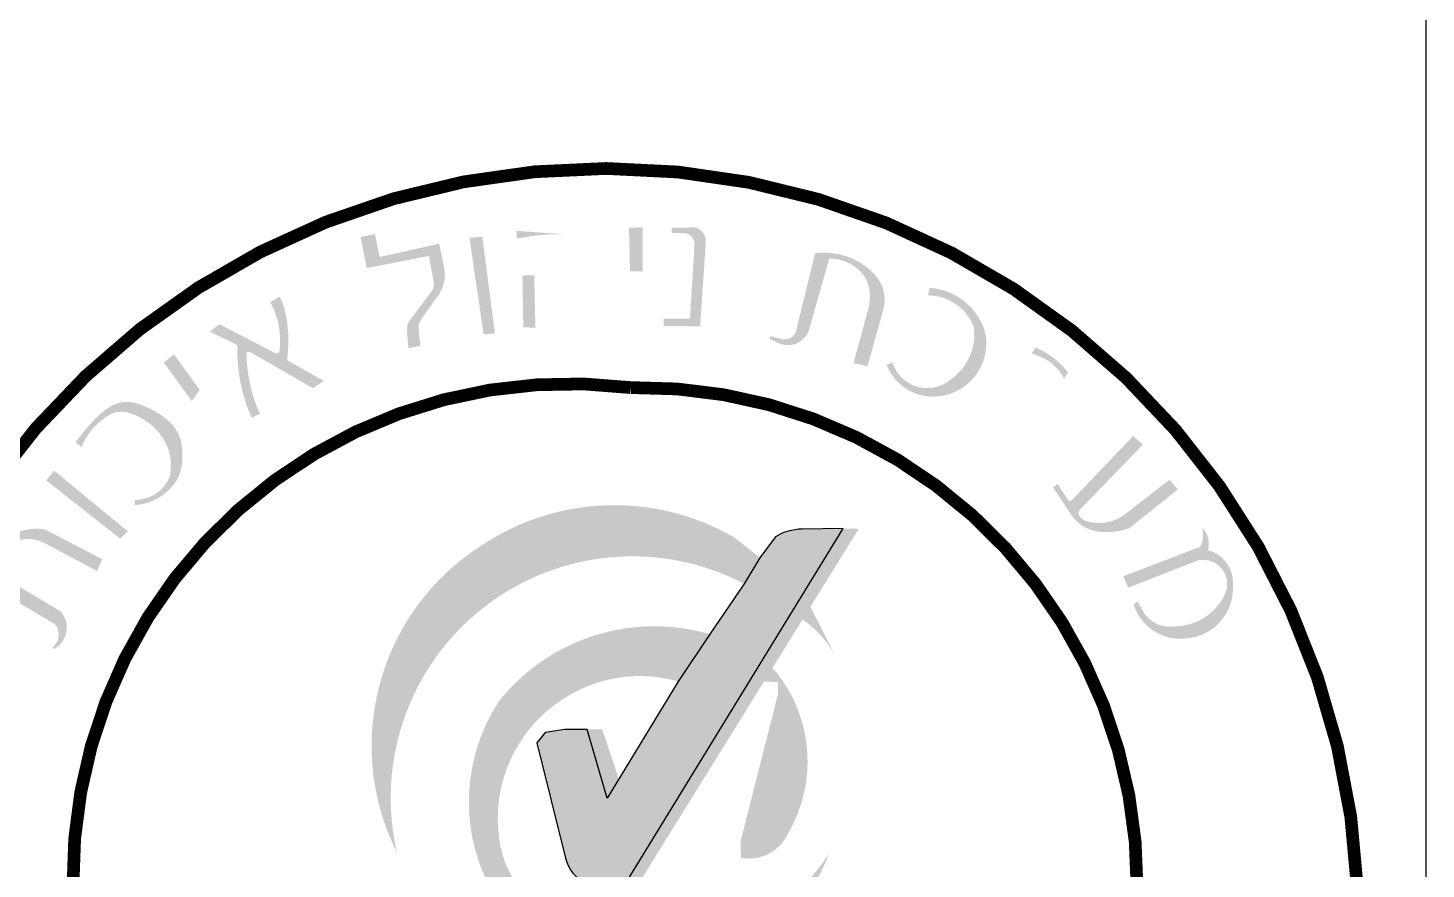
# Model space of a CAD drawing. Header units: millimetres. Extents: x 176729 to 176830, y 575987 to 576058.
# Drawn here: x 176748.69 to 176753.93, y 575997.4 to 576000.55 of the extents above; entities that cross this region are included whole.
import ezdxf

# ---------------------------------------------------------------- set-up
doc = ezdxf.new("R2010")
doc.units = ezdxf.units.MM
doc.layers.add('LG', color=7, linetype='Continuous')
doc.layers.add('LG-1', color=240, linetype='Continuous')

# ---------------------------------------------------------------- blocks, each defined once
blk = doc.blocks.new('LG')
h = blk.add_hatch(color=160)
edge = h.paths.add_edge_path()
edge.add_arc((111.9034471871642, 37.08934787173624), 0.284671666588945, 356.1321638711117, 433.1794677936596)
edge.add_line((111.9858240046313, 37.36184010594206), (111.535444592489, 37.35269323435343))
edge.add_line((111.535444592489, 37.35269323435343), (111.5380347311925, 37.25764302508178))
edge.add_line((111.5380347311925, 37.25764302508178), (111.8266724472327, 37.24322142004088))
edge.add_arc((111.7615472726638, 37.04198008618454), 0.2115168144968638, -8.02445471557678, 72.06752252776698, ccw=False)
edge.add_line((111.9709930366291, 37.01245323786156), (111.8843999904404, 35.61342816512767))
edge.add_line((111.8843999904404, 35.61342816512767), (111.3792848530578, 35.61342816512757))
edge.add_line((111.3792848530578, 35.61342816512757), (111.3792848530583, 35.47641072891322))
edge.add_line((111.3792848530583, 35.47641072891322), (112.0792317473005, 35.46919898882928))
edge.add_line((112.0792317473005, 35.46919898882928), (112.1874704579713, 37.07014528340653))
h.paths.add_polyline_path([(110.9820067470824, 37.36219638015326), (110.7188756643128, 37.35593532967484), (110.7376714836715, 36.52320999064255), (110.9820067470824, 36.51694894016424)])
edge = h.paths.add_edge_path()
edge.add_arc((109.2162343610368, 36.42888135338266), 0.971891666954322, 23.7137444381372, 70.96007410510227)
edge.add_arc((109.2500298345214, 34.55873503902203), 2.803215587678242, 84.20042748468842, 97.59003672907286)
edge.add_line((108.8797698397781, 37.33739031942206), (108.5661310522978, 37.29559747933018))
edge.add_line((108.5661310522978, 37.29559747933018), (108.5686346221946, 37.14809433054479))
edge.add_line((108.5686346221946, 37.14809433054479), (108.81405718982, 37.18745700549098))
edge.add_arc((109.360730996254, 33.77899735655785), 3.452021064397853, 87.72801505338617, 99.111915090497, ccw=False)
edge.add_arc((108.9403236531262, 36.47864449950593), 0.934090709172405, 2.9564187338884835, 53.374898645117185, ccw=False)
edge.add_line((109.8731711384786, 36.52682148606702), (109.9224287896181, 35.57304917111605))
edge.add_line((109.9224287896181, 35.57304917111605), (110.1689559752187, 35.5812753551379))
edge.add_arc((105.4756864082149, 35.96377857213005), 4.708830846353816, 355.3406706667453, 370.473391058569)
h.paths.add_polyline_path([(108.9047051189247, 36.44776798887431), (108.6798409115666, 36.440019962346), (108.6958907683706, 35.45195156675651), (108.9279678887203, 35.44038765591439)])
h.paths.add_polyline_path([(107.9117609035248, 37.18294169864706), (107.6655592166375, 37.16173025719343), (107.9374302861529, 35.31210831350974), (108.1537207188727, 35.33331975496326)])
edge = h.paths.add_edge_path()
edge.add_line((107.0869021463978, 37.04974389700157), (105.9487993555503, 36.79489157815047))
edge.add_line((105.9487993555503, 36.79489157815047), (105.8590725185512, 37.23380453010277))
edge.add_line((105.8590725185512, 37.23380453010277), (105.5851688134481, 37.17717005642672))
edge.add_line((105.5851688134481, 37.17717005642672), (105.7008939945425, 36.58284091794692))
edge.add_line((105.7008939945425, 36.58284091794692), (106.8926763711858, 36.81479605578748))
edge.add_line((106.8926763711858, 36.81479605578748), (106.9891694261346, 36.2727004669125))
edge.add_arc((106.8040503982184, 36.26604520890018), 0.1852386216635789, -36.8245554067791, 2.0589673776386235, ccw=False)
edge.add_line((106.9523292046607, 36.15501934472476), (106.5433989372722, 35.60887910598986))
edge.add_arc((106.7481069560102, 35.4176753776645), 0.2801146884067104, 136.9535641284777, 184.9730129228907)
edge.add_line((106.469046720383, 35.39339321234021), (106.4987882996895, 35.05159123470206))
edge.add_line((106.4987882996895, 35.05159123470206), (106.7255604835507, 35.09617426440484))
edge.add_line((106.7255604835507, 35.09617426440484), (106.6920999082989, 35.4342616146106))
edge.add_arc((106.9938745656146, 35.43410266138958), 0.3017746991782495, 144.6083747927913, 179.9698207001774, ccw=False)
edge.add_line((106.7478640709664, 35.60887910598986), (107.0774592209379, 36.07280813294528))
edge.add_arc((106.512121534389, 36.45716014757725), 0.6836177082142548, 325.789676927123, 371.7755635335853)
edge.add_line((107.1813521775019, 36.59667185784799), (107.0869021463978, 37.04974389700157))
edge = h.paths.add_edge_path()
edge.add_line((105.5851688134483, 37.17717005642672), (105.8590725185512, 37.23380453010277))
edge.add_line((105.8590725185512, 37.23380453010277), (105.9487993555503, 36.79489157815047))
edge.add_line((105.9487993555503, 36.79489157815047), (107.0869021463973, 37.04974389700146))
edge.add_line((107.0869021463973, 37.04974389700146), (107.1813521775019, 36.59667185784799))
edge.add_arc((106.512121534389, 36.45716014757725), 0.6836177082141923, -34.210323072876974, 11.775563533585284, ccw=False)
edge.add_line((107.0774592209379, 36.07280813294528), (106.7478640709664, 35.60887910598986))
edge.add_arc((106.9938745656146, 35.43410266138958), 0.3017746991782815, 144.6083747927913, 179.9698207001773)
edge.add_line((106.6920999082989, 35.4342616146106), (106.7255604835509, 35.09617426440484))
edge.add_line((106.7255604835509, 35.09617426440484), (106.4987882996895, 35.05159123470195))
edge.add_line((106.4987882996895, 35.05159123470195), (106.469046720383, 35.39339321234021))
edge.add_arc((106.7481069560102, 35.4176753776645), 0.2801146884066766, 136.9535641284777, 184.9730129228908, ccw=False)
edge.add_line((106.5433989372722, 35.60887910598986), (106.9523292046607, 36.15501934472476))
edge.add_arc((106.8040503982184, 36.26604520890018), 0.1852386216636043, 323.1754445932208, 362.0589673776387)
edge.add_line((106.9891694261346, 36.2727004669125), (106.8926763711858, 36.81479605578748))
edge.add_line((106.8926763711858, 36.81479605578748), (105.7008939945427, 36.58284091794692))
edge.add_line((105.7008939945427, 36.58284091794692), (105.5851688134483, 37.17717005642672))
h.paths.add_polyline_path([(107.6655592166375, 37.16173025719343), (107.9117609035246, 37.18294169864696), (108.1537207188725, 35.33331975496326), (107.9374302861529, 35.31210831350974)], flags=17)
h.paths.add_polyline_path([(108.6798409115668, 36.44001996234611), (108.9047051189244, 36.44776798887431), (108.9279678887201, 35.44038765591439), (108.6958907683706, 35.45195156675639)], flags=17)
h.paths.add_polyline_path([(110.7188756643123, 37.35593532967474), (110.9820067470822, 37.36219638015315), (110.9820067470822, 36.51694894016402), (110.7376714836715, 36.52320999064265)])
edge = h.paths.add_edge_path(flags=17)
edge.add_line((111.5354445924888, 37.35269323435343), (111.5380347311923, 37.25764302508168))
edge.add_line((111.5380347311923, 37.25764302508168), (111.8266724472327, 37.24322142004089))
edge.add_arc((111.7615472726638, 37.04198008618454), 0.2115168144968638, -8.024454715547108, 72.06752252776698, ccw=False)
edge.add_line((111.9709930366291, 37.01245323786166), (111.8843999904404, 35.61342816512765))
edge.add_line((111.8843999904404, 35.61342816512767), (111.3792848530578, 35.61342816512767))
edge.add_line((111.3792848530578, 35.61342816512767), (111.3792848530578, 35.47641072891333))
edge.add_line((111.3792848530578, 35.47641072891333), (112.0792317473002, 35.46919898882928))
edge.add_line((112.0792317473002, 35.46919898882928), (112.1874704579713, 37.07014528340653))
edge.add_arc((111.9034471871642, 37.08934787173624), 0.284671666588945, 356.1321638711117, 433.1794677936596)
edge.add_line((111.9858240046313, 37.36184010594206), (111.5354445924888, 37.35269323435343))
edge = h.paths.add_edge_path()
edge.add_line((108.5661310522983, 37.2955974793304), (108.8797698397781, 37.33739031942204))
edge.add_arc((109.2500298345214, 34.55873503902203), 2.803215587678243, 84.20042748468842, 97.59003672907278, ccw=False)
edge.add_arc((109.216234361037, 36.42888135338266), 0.9718916669542088, 23.71374443814841, 70.96007410511459, ccw=False)
edge.add_arc((105.4756864082149, 35.96377857213015), 4.708830846353831, -4.65932933325621, 10.473391058569007, ccw=False)
edge.add_line((110.1689559752187, 35.58127535513789), (109.9224287896179, 35.57304917111594))
edge.add_line((109.9224287896179, 35.57304917111594), (109.8731711384786, 36.52682148606702))
edge.add_arc((108.9403236531262, 36.47864449950593), 0.9340907091724444, 2.956418733888531, 53.37489864511721)
h = blk.add_hatch(color=160)
edge = h.paths.add_edge_path()
edge.add_line((107.0869021463978, 37.04974389700157), (105.9487993555503, 36.79489157815047))
edge.add_line((105.9487993555503, 36.79489157815047), (105.8590725185512, 37.23380453010277))
edge.add_line((105.8590725185512, 37.23380453010277), (105.5851688134481, 37.17717005642672))
edge.add_line((105.5851688134481, 37.17717005642672), (105.7008939945425, 36.58284091794692))
edge.add_line((105.7008939945425, 36.58284091794692), (106.8926763711858, 36.81479605578748))
edge.add_line((106.8926763711858, 36.81479605578748), (106.9891694261346, 36.2727004669125))
edge.add_arc((106.8040503982184, 36.26604520890018), 0.1852386216635789, -36.8245554067791, 2.0589673776386235, ccw=False)
edge.add_line((106.9523292046607, 36.15501934472476), (106.5433989372722, 35.60887910598986))
edge.add_arc((106.7481069560102, 35.4176753776645), 0.2801146884067104, 136.9535641284777, 184.9730129228907)
edge.add_line((106.469046720383, 35.39339321234021), (106.4987882996895, 35.05159123470206))
edge.add_line((106.4987882996895, 35.05159123470206), (106.7255604835507, 35.09617426440484))
edge.add_line((106.7255604835507, 35.09617426440484), (106.6920999082989, 35.4342616146106))
edge.add_arc((106.9938745656146, 35.43410266138958), 0.3017746991782495, 144.6083747927913, 179.9698207001774, ccw=False)
edge.add_line((106.7478640709664, 35.60887910598986), (107.0774592209379, 36.07280813294528))
edge.add_arc((106.512121534389, 36.45716014757725), 0.6836177082142548, 325.789676927123, 371.7755635335853)
edge.add_line((107.1813521775019, 36.59667185784799), (107.0869021463978, 37.04974389700157))
for points in [[(107.9117609035248, 37.18294169864706), (107.6655592166375, 37.16173025719343), (107.9374302861529, 35.31210831350974), (108.1537207188727, 35.33331975496326)], [(110.9820067470824, 37.36219638015326), (110.7188756643128, 37.35593532967484), (110.7376714836715, 36.52320999064255), (110.9820067470824, 36.51694894016424)], [(108.9047051189247, 36.44776798887431), (108.6798409115666, 36.440019962346), (108.6958907683706, 35.45195156675651), (108.9279678887203, 35.44038765591439)], [(102.0124672262563, 34.93411637653098), (101.8188543581988, 34.77476804778931), (102.3541404561706, 34.04062940835661), (102.5078935827691, 34.25119684276508)], [(99.71920758959877, 32.70825386488535), (99.56978290334581, 32.52158680466079), (100.9831156334173, 31.40779861560407), (101.1325437824229, 31.54468854315319)], [(109.9201432613813, 27.75852152368968), (110.3020355472217, 26.44181364581371), (110.5311688580813, 26.78530346603264), (110.2065624757617, 27.75852152368968)]]:
    blk.add_hatch(color=160).paths.add_polyline_path(points)
h = blk.add_hatch(color=160)
edge = h.paths.add_edge_path()
edge.add_arc((111.9034471871642, 37.08934787173624), 0.284671666588945, 356.1321638711117, 433.1794677936596)
edge.add_line((111.9858240046313, 37.36184010594206), (111.535444592489, 37.35269323435343))
edge.add_line((111.535444592489, 37.35269323435343), (111.5380347311925, 37.25764302508178))
edge.add_line((111.5380347311925, 37.25764302508178), (111.8266724472327, 37.24322142004088))
edge.add_arc((111.7615472726638, 37.04198008618454), 0.2115168144968638, -8.02445471557678, 72.06752252776698, ccw=False)
edge.add_line((111.9709930366291, 37.01245323786156), (111.8843999904404, 35.61342816512767))
edge.add_line((111.8843999904404, 35.61342816512767), (111.3792848530578, 35.61342816512757))
edge.add_line((111.3792848530578, 35.61342816512757), (111.3792848530583, 35.47641072891322))
edge.add_line((111.3792848530583, 35.47641072891322), (112.0792317473005, 35.46919898882928))
edge.add_line((112.0792317473005, 35.46919898882928), (112.1874704579713, 37.07014528340653))
h = blk.add_hatch(color=160)
edge = h.paths.add_edge_path()
edge.add_arc((114.568548299553, 35.96915114932769), 0.7945860660902886, 31.323346280480507, 91.48578145369459, ccw=False)
edge.add_arc((114.5139436962952, 36.02940908173315), 0.8138337263964655, -15.1950577195866, 25.691791781240283, ccw=False)
edge.add_line((115.2993250689249, 35.81609843092883), (115.0139350784835, 34.7653305314495))
edge.add_line((115.0139350784835, 34.7653305314495), (115.2821910346224, 34.70648340740999))
edge.add_line((115.2821910346224, 34.70648340740999), (115.5831596115209, 35.78537172479626))
edge.add_arc((114.8997844257042, 35.97600726496174), 0.7094670913890888, 344.4129308072808, 402.8893124583966)
edge.add_arc((114.4656781075249, 35.57276165287578), 1.301966305860966, 42.88931245839768, 67.92177300255746)
edge.add_arc((114.439087932994, 35.50720649506982), 1.372708910397045, 67.92177300255892, 96.60708857744453)
edge.add_line((114.281143978894, 36.87079861152061), (113.9147466977235, 35.38650961955604))
edge.add_arc((113.6996785981872, 35.43959925867834), 0.2215238073442267, 257.845039465934, 346.13372738619574, ccw=False)
edge.add_arc((114.4350283870321, 38.85371782521818), 3.713936282746608, 254.0989439581357, 257.8450394659352, ccw=False)
edge.add_line((113.4174954707618, 35.28189063502433), (113.4083745812642, 35.22771820366011))
edge.add_line((113.4083745812642, 35.22771820366011), (113.5693579346171, 35.1504948308361))
edge.add_arc((113.7557411913223, 35.53903784023856), 0.4309343204428937, 244.3730647357734, 319.0630043419267)
edge.add_arc((113.7589693719316, 35.53623787882854), 0.4266610390404474, 319.06273554717103, 319.0630016166208, ccw=False)
edge.add_arc((113.7589693457606, 35.53623784865555), 0.4266610390404204, 319.0627409108803, 346.9754682944437)
edge.add_line((114.1746539581239, 35.44008201014604), (114.547945579077, 36.76347006785716))
edge = h.paths.add_edge_path()
edge.add_line((115.2993385838972, 35.81614819125471), (115.0139350784835, 34.76533053144961))
edge.add_line((115.0139350784835, 34.76533053144961), (115.2821910346221, 34.70648340740988))
edge.add_line((115.2821910346221, 34.70648340740988), (115.5831596115209, 35.78537172479626))
edge.add_arc((114.8997844257042, 35.97600726496174), 0.7094670913890888, 344.4129308072808, 402.8893124583966)
edge.add_arc((114.4656781075249, 35.57276165287578), 1.301966305860966, 42.88931245839768, 67.92177300255746)
edge.add_arc((114.439087932994, 35.50720649506982), 1.372708910397045, 67.92177300255892, 96.60708857744453)
edge.add_line((114.281143978894, 36.87079861152061), (113.9147466977235, 35.38650961955604))
edge.add_arc((113.6996785981872, 35.43959925867834), 0.2215238073442267, 257.845039465934, 346.13372738619574, ccw=False)
edge.add_arc((114.4350283870321, 38.85371782521818), 3.713936282746608, 254.0989439581357, 257.8450394659352, ccw=False)
edge.add_line((113.4174954707618, 35.28189063502433), (113.4083745812644, 35.22771820365989))
edge.add_line((113.4083745812644, 35.22771820365989), (113.5693579346171, 35.1504948308361))
edge.add_arc((113.7557411913221, 35.53903784023856), 0.4309343204427982, 244.3730647357999, 319.0627409109251)
edge.add_arc((113.7589693457604, 35.53623784865532), 0.4266610390404426, 319.0627409109222, 346.97546829417)
edge.add_line((114.1746539581232, 35.44008201014383), (114.547945579077, 36.76347006785716))
edge.add_arc((114.568548299553, 35.96915114932769), 0.7945860660902886, 31.32334628048733, 91.48578145369459, ccw=False)
edge.add_arc((114.5139436973771, 36.02940907948428), 0.8138337263965816, -15.191427431066586, 25.691791956939426, ccw=False)
h = blk.add_hatch(color=160)
edge = h.paths.add_edge_path()
edge.add_arc((114.568548299553, 35.96915114932769), 0.7945860660902886, 31.323346280480507, 91.48578145369459, ccw=False)
edge.add_arc((114.5139436962952, 36.02940908173315), 0.8138337263964655, -15.1950577195866, 25.691791781240283, ccw=False)
edge.add_line((115.2993250689249, 35.81609843092883), (115.0139350784835, 34.7653305314495))
edge.add_line((115.0139350784835, 34.7653305314495), (115.2821910346224, 34.70648340740999))
edge.add_line((115.2821910346224, 34.70648340740999), (115.5831596115209, 35.78537172479626))
edge.add_arc((114.8997844257042, 35.97600726496174), 0.7094670913890888, 344.4129308072808, 402.8893124583966)
edge.add_arc((114.4656781075249, 35.57276165287578), 1.301966305860966, 42.88931245839768, 67.92177300255746)
edge.add_arc((114.439087932994, 35.50720649506982), 1.372708910397045, 67.92177300255892, 96.60708857744453)
edge.add_line((114.281143978894, 36.87079861152061), (113.9147466977235, 35.38650961955604))
edge.add_arc((113.6996785981872, 35.43959925867834), 0.2215238073442267, 257.845039465934, 346.13372738619574, ccw=False)
edge.add_arc((114.4350283870321, 38.85371782521818), 3.713936282746608, 254.0989439581357, 257.8450394659352, ccw=False)
edge.add_line((113.4174954707618, 35.28189063502433), (113.4083745812642, 35.22771820366011))
edge.add_line((113.4083745812642, 35.22771820366011), (113.5693579346171, 35.1504948308361))
edge.add_arc((113.7557411913223, 35.53903784023856), 0.4309343204428937, 244.3730647357734, 319.0630043419267)
edge.add_arc((113.7589693719316, 35.53623787882854), 0.4266610390404474, 319.06273554717103, 319.0630016166208, ccw=False)
edge.add_arc((113.7589693457606, 35.53623784865555), 0.4266610390404204, 319.0627409108803, 346.9754682944437)
edge.add_line((114.1746539581239, 35.44008201014604), (114.547945579077, 36.76347006785716))
h = blk.add_hatch(color=160)
edge = h.paths.add_edge_path()
edge.add_arc((116.3849248647344, 35.00690266272679), 1.201368141438438, 18.62788282855581, 85.79356848711431)
edge.add_line((116.4730453936558, 36.20503461858378), (116.4368250048393, 36.06025415482198))
edge.add_arc((116.4366048770417, 35.12115352637999), 0.939100654241266, 20.168370962976894, 89.98656971026742, ccw=False)
edge.add_arc((116.2672607212289, 35.32019096343116), 1.058240695946187, -54.78613586732229, 6.769785546904018, ccw=False)
edge.add_arc((116.4232069816915, 34.97901532573156), 0.6930508437481834, 197.0916615389167, 310.9545382894705, ccw=False)
edge.add_line((115.7607641758025, 34.77532683576257), (115.6460743576397, 34.73309896610786))
edge.add_arc((116.5352536740977, 35.07781933426149), 0.9536624083168332, 201.1905023532007, 278.9924264768605)
edge.add_arc((116.535422040725, 35.14335074385134), 1.018415252239633, 278.4068022857086, 374.0531515426342)
h = blk.add_hatch(color=160)
edge = h.paths.add_edge_path()
edge.add_line((104.114274752278, 35.85732411442292), (104.0382119357633, 36.0383132887994))
edge.add_line((104.0382119357633, 36.0383132887994), (103.8534879528002, 35.92971903412253))
edge.add_arc((102.5327781453068, 35.19446460226211), 1.511579794512903, -7.551305001879086, 29.10519265169569, ccw=False)
edge.add_arc((103.9776634614913, 35.00228472781856), 0.0539737496289754, 242.5700255387796, 353.12297148089056, ccw=False)
edge.add_line((103.9527996881014, 34.95437900350682), (102.8856763934261, 35.50823164134864))
edge.add_line((102.8856763934261, 35.50823164134864), (102.6970152611242, 35.36682265670044))
edge.add_line((102.6970152611242, 35.36682265670044), (103.1631121058508, 35.14023413355587))
edge.add_arc((103.1541078259876, 35.06829233485838), 0.0725030996281172, -17.496349180592404, 82.86592277282438, ccw=False)
edge.add_arc((106.4813696271166, 35.03244877317379), 3.258143252991799, 179.752996960299, 203.722822083171)
edge.add_line((103.4985316051524, 33.72165710714102), (103.6578978531918, 33.79405390196812))
edge.add_arc((106.2928903382775, 34.98642588133159), 2.892219966328466, 180.3876121063414, 204.34743553035, ccw=False)
edge.add_arc((103.4442010219278, 34.89138261039564), 0.0870974959686434, 60.063999734292, 119.93600026567171, ccw=False)
edge.add_line((103.4876654885072, 34.96685985166048), (104.6756873161784, 34.2827233601945))
edge.add_line((104.6756873161784, 34.2827233601945), (104.8785214935498, 34.42389420365913))
edge.add_line((104.8785214935498, 34.42389420365913), (104.1758494132657, 34.82206813713402))
edge.add_arc((101.6131890725673, 35.18910610197047), 2.588811482016349, 351.8492230418054, 374.9584011714388)
h = blk.add_hatch(color=160)
edge = h.paths.add_edge_path()
edge.add_arc((117.9306791748742, 33.69157802856128), 1.484625908912443, 37.16972920522676, 67.70884399311456)
edge.add_line((118.4938175908924, 35.06525528826192), (118.424396333245, 34.95318454733553))
edge.add_line((118.4243963332449, 34.95318454733552), (118.5979494773638, 34.88113840133773))
edge.add_arc((118.2675606424345, 34.08525931177371), 0.8617309948302866, 26.137374122761628, 67.45546949691192, ccw=False)
edge.add_arc((118.2825901796533, 34.24443181417074), 0.7899619357221451, -26.170855780677414, 16.203706239043527, ccw=False)
edge.add_line((118.9915674541832, 33.89601958119073), (118.1843687336681, 32.89381459992884))
edge.add_line((118.184368733668, 32.89381459992885), (118.3790412039222, 32.72010654535137))
edge.add_line((118.3790412039222, 32.72010654535137), (119.1994468616214, 33.74150158070057))
edge.add_arc((118.3784137196576, 34.08625838526289), 0.8904789017685573, 337.2221689493613, 394.3381891788641)
edge = h.paths.add_edge_path()
edge.add_line((118.9915674541829, 33.89601958119051), (118.1843687336678, 32.89381459992873))
edge.add_arc((118.2825901796533, 34.24443181417096), 0.7899619357221451, 333.8291442192869, 376.2037062390435)
edge.add_line((118.1843687336678, 32.89381459992873), (118.3790412039224, 32.72010654535147))
edge.add_line((118.3790412039224, 32.72010654535147), (119.1994468616214, 33.74150158070057))
edge.add_arc((118.3784137196576, 34.08625838526289), 0.8904789017685573, 337.2221689493613, 394.3381891788641)
h = blk.add_hatch(color=160)
edge = h.paths.add_edge_path()
edge.add_arc((100.7996799608552, 32.37823237955453), 1.693550977102443, 48.53987191139218, 72.89243478210557)
edge.add_arc((101.1168766876502, 33.40881225113565), 0.6152612965445874, 72.89243478207969, 124.4431124555607)
edge.add_arc((101.8719502543012, 32.30783317931341), 1.950286018280232, 124.4431124555798, 140.9916730576602)
edge.add_line((100.3564717421244, 33.53540820033241), (100.1278469857955, 33.25316402002876))
edge.add_line((100.1278469857955, 33.25316402002876), (100.2444032274349, 33.1590832516365))
edge.add_arc((101.4192236368746, 32.67770245787796), 1.269618235153972, 124.48004114184249, 157.7187125653133, ccw=False)
edge.add_arc((101.0114606971096, 33.34184774680657), 0.4929193319550491, 71.00766469092372, 129.1179642161131, ccw=False)
edge.add_arc((100.8020485831814, 32.66745456936623), 1.198943536387635, 33.98608512429911, 72.03342802586121, ccw=False)
edge.add_arc((101.0244551459107, 32.81647232123321), 0.9312305888817666, -15.360205763818328, 34.03295878326719, ccw=False)
edge.add_arc((101.2718600861341, 32.85843426785413), 0.7117156565412551, 269.4249480881165, 336.07475233317206, ccw=False)
edge.add_line((101.2647170368319, 32.14675445739676), (101.2647170368319, 32.0488596798182))
edge.add_arc((101.1985230190445, 33.07218919667784), 1.025468160435537, 273.7010184695439, 330.5317187966984)
edge.add_arc((101.1093618410576, 32.98431420980075), 1.06667823606412, 337.0110207220193, 367.2411393501537)
edge.add_arc((101.4373976166096, 33.10005261168045), 0.7303748478471983, 1.468035063963979, 48.53987191143186)
h = blk.add_hatch(color=160)
edge = h.paths.add_edge_path()
edge.add_line((118.8326652149483, 32.38520503664438), (119.1780643663121, 31.86492468025437))
edge.add_arc((119.7933191436917, 32.27337461569684), 0.7384915645092628, 213.5790390913367, 263.418758600872)
edge.add_arc((119.8545307083732, 32.80393203273789), 1.272568364630817, 263.4187586008687, 290.2197893257335)
edge.add_line((120.294358743319, 31.60978734203463), (121.2204337494997, 32.35018515681868))
edge.add_line((121.2204337494997, 32.35018515681868), (121.0602468291712, 32.53528461051474))
edge.add_line((121.0602468291712, 32.53528461051474), (120.209261606115, 31.87493036020447))
edge.add_arc((119.7157466307692, 32.51091316970233), 0.8050038291010952, 250.9790206503218, 307.81103073809976, ccw=False)
edge.add_arc((119.5288071444074, 31.96864657696086), 0.2314191107161359, 212.3216517856642, 250.9790206503043, ccw=False)
edge.add_arc((119.4162656609139, 31.89744126496497), 0.0982433548018984, 147.6783482143157, 212.3216517856844, ccw=False)
edge.add_line((119.3332441468488, 31.94996920957601), (120.5496570804378, 33.20564641590241))
edge.add_line((120.5496570804378, 33.20564641590241), (120.3644413866517, 33.37073450969804))
edge.add_line((120.3644413866517, 33.37073450969804), (119.1880786458966, 32.14007150324723))
edge.add_arc((119.1554054383448, 32.1713030782464), 0.0451990018545894, 197.3887422846843, 316.29232038526106, ccw=False)
edge.add_line((119.1122720730509, 32.15779520768658), (118.9169520681207, 32.45448349456014))
edge.add_line((118.9169520681207, 32.45448349456014), (118.8326652149483, 32.38520503664438))
h = blk.add_hatch(color=160)
edge = h.paths.add_edge_path()
edge.add_line((112.920237466091, 30.54430144401233), (113.223502445265, 31.04074683817587))
edge.add_line((113.223502445265, 31.04074683817587), (112.7461405223721, 31.42240116076511))
edge.add_arc((110.4380480512255, 27.47245030805628), 4.574866401784738, 59.70078335231712, 123.4669457252413)
edge.add_arc((110.3380801698794, 27.44463042499273), 4.544018804942374, 122.2218921059097, 206.6997746865065)
edge.add_arc((110.782437392132, 26.44536828266576), 4.622925720515822, 62.45569052547859, 193.0318507284118, ccw=False)
h = blk.add_hatch(color=160)
edge = h.paths.add_edge_path()
edge.add_line((100.6396763998429, 31.01336181109113), (100.5455899577269, 30.78612074360218))
edge.add_line((100.5455899577269, 30.78612074360218), (99.53464289323969, 31.32363727130052))
edge.add_arc((99.22367042501304, 30.73876836459699), 0.6624013239898912, 62.00059919890116, 117.9994008010988)
edge.add_arc((99.24527182838823, 30.6981410085891), 0.7084143947847246, 117.9994008011013, 172.1953118407027)
edge.add_line((98.54341966572191, 30.79434130224191), (99.85047706566291, 30.01253504848854))
edge.add_arc((99.48881360015768, 29.70724235731114), 0.4732907030225823, -60.859514779452695, 40.16887359262438, ccw=False)
edge.add_line((99.71928377014817, 29.29385683469073), (99.6896460734102, 29.32924048923715))
edge.add_line((99.6896460734102, 29.32924048923715), (99.74062817518353, 29.38018957655457))
edge.add_arc((99.49433766147206, 29.57326207207), 0.3129472889622274, 321.9063299922863, 398.0936700076979)
edge.add_line((99.74062817518353, 29.76633456758531), (98.57358716355749, 30.4623237395173))
edge.add_arc((98.47156238154957, 30.29124765154451), 0.1991885639785505, 59.18938412736393, 127.545971520394)
edge.add_arc((99.11131306520815, 30.45984549866075), 0.7612105140616179, 156.5627911005782, 180.8030200289342, ccw=False)
edge.add_arc((101.4032269144986, 29.46627818104397), 3.259218742071591, 143.3236415726265, 156.5627911005742, ccw=False)
edge.add_arc((99.39022573273806, 30.51846978573111), 1.077648486572748, 81.90505839250193, 123.89432057044851, ccw=False)
edge.add_line((99.54197353981031, 31.58538068344532), (100.6396763998429, 31.01336181109113))
h = blk.add_hatch(color=160)
h.paths.add_polyline_path([(115.1138659849426, 31.59414607087457), (114.8148459324322, 31.59839194382966), (110.6266419295415, 24.76253462642235), (110.8748705415747, 24.76253462642268)])
edge = h.paths.add_edge_path(flags=17)
edge.add_line((114.1887981445096, 30.10329661608581), (114.0374605754191, 29.85939933363129))
edge.add_arc((112.9423949327465, 28.24027389161623), 1.95467029412695, 26.616285143640482, 55.92826982830519, ccw=False)
edge.add_arc((112.0567372315653, 28.40029989373276), 2.728714271016692, 15.20549990215926, 38.61632545247846)
edge = h.paths.add_edge_path(flags=17)
edge.add_arc((112.0567372315653, 28.40029989373298), 2.728714271016615, 15.2054999021548, 38.61632545247664)
h = blk.add_hatch(color=160)
edge = h.paths.add_edge_path()
edge.add_arc((121.6991576564678, 30.53962877968841), 0.4621607600551249, -26.60671392136578, 100.7538736434405, ccw=False)
edge.add_arc((121.1518112746492, 30.79604033355648), 1.066499804914341, 271.80801455366657, 334.2463690219583, ccw=False)
edge.add_arc((121.0736325438838, 30.32776744296683), 0.6080672950446268, 214.6671812232178, 280.5973741076805, ccw=False)
edge.add_line((120.5735154436261, 29.98189359120472), (120.4520247799913, 30.20223606489024))
edge.add_line((120.4520247799913, 30.20223606489024), (120.368821768282, 30.15590541642524))
edge.add_arc((121.2689601877918, 30.43240640681002), 0.94164853951005, 197.0757054052132, 278.8822511677175)
edge.add_arc((121.3121880047467, 30.45739419480109), 0.9607912892533724, 276.1041504035949, 363.686484410138)
edge.add_arc((121.6316980038794, 30.56637303410456), 0.6410335053793541, 355.7771648370323, 435.3445816051149)
edge.add_arc((121.3553885574819, 31.30872124606328), 0.455195494459279, 344.4314011598549, 403.5223085387964)
edge.add_arc((121.1724987221065, 31.4907401083107), 0.5295287778518082, -27.018055380161115, 14.372869742819717, ccw=False)
edge.add_line((121.6442365379168, 31.25019040511445), (120.1732559079391, 30.68698088141188))
edge.add_line((120.1732559079391, 30.68698088141188), (120.2119660156428, 30.59584781332752))
edge.add_line((120.2119660156428, 30.59584781332752), (120.2683675284234, 30.46920604449156))
edge.add_line((120.2683675284234, 30.46920604449156), (121.6129228690768, 30.99367297310835))
h = blk.add_hatch(color=160)
edge = h.paths.add_edge_path()
edge.add_arc((111.2030312752487, 25.93069299111223), 3.79946271717307, 73.75679809322197, 141.1850251639007)
edge.add_arc((111.16975119486, 26.36784276432431), 3.514100854573076, 146.4057127368708, 215.1595414683806)
edge.add_arc((110.7223974313817, 26.01555410301715), 2.94565567286259, 214.5681594183264, 275.1802203647224)
edge.add_arc((111.2307579501198, 26.60404822471575), 3.530450097825991, 266.0629715483375, 339.7727100947755)
edge.add_arc((112.0235408664975, 26.94837155070019), 2.966342810206162, 267.1326248514315, 328.1584499279357, ccw=False)
edge.add_arc((111.8755208779457, 24.55322722742153), 0.5674847560061206, 186.74221706006, 269.9627354471445, ccw=False)
edge.add_arc((110.0829180088416, 25.88065322076471), 1.858472884757848, 187.7425652357157, 311.4005109871148, ccw=False)
edge.add_arc((110.9184548322616, 26.05572388907726), 2.710662781622169, 122.7073155700632, 189.0301211187367, ccw=False)
edge.add_arc((110.9247216854283, 26.10779074691539), 2.67044680346879, 74.02046283662719, 123.42410688758781, ccw=False)
edge.add_line((111.6598797465735, 28.67505169105221), (112.2657983805321, 29.57849274152558))
h = blk.add_hatch(color=160)
edge = h.paths.add_edge_path()
edge.add_line((113.5473747106113, 28.8390264490783), (113.4616189273496, 28.93136663208739))
edge.add_line((113.4616189273496, 28.93136663208739), (113.3023656550457, 28.67471231571086))
edge.add_line((113.3023656550457, 28.67471231571086), (113.5692587500135, 28.66312679513113))
edge.add_line((113.5692587500135, 28.66312679513113), (113.5692587500135, 28.43813458384802))
edge.add_line((113.5692587500135, 28.43813458384802), (112.8534562741419, 25.61708397557568))
edge.add_line((112.8534562741419, 25.61708397557568), (112.8592295117802, 25.29978726735752))
edge.add_arc((113.0111179438305, 26.11347915111489), 0.8277466867848648, 259.4265255445925, 335.6998716437519)
edge.add_arc((111.3985719666084, 27.14529275864673), 2.736071462286223, 329.8933257968082, 398.2459577046037)
at = {"layer": 'LG'}
h = blk.add_hatch(color=1, dxfattribs=at)
h.set_gradient(color1=(255, 0, 0), one_color=1, tint=1, name='CYLINDER')
edge = h.paths.add_edge_path()
edge.add_spline(control_points=[(98.6739846756053, 39.35533907690652), (89.91519902122586, 39.27182928666409), (73.39840193592012, 39.11435149071173), (53.75285882033125, 35.12149201000375), (41.58512227025812, 31.40114030729092), (35.78575973416948, 26.69650430322096), (36.86505502689819, 21.23902165033866), (41.70760637052077, 18.509274929773), (51.46295716700817, 14.08490684215385), (66.08410910235186, 10.71845517746997), (92.00689690492784, 8.593328322375513), (111.1466493226438, 8.967968705092332), (124.9771136599551, 9.238685396687869)], knot_values=[0, 0, 0, 0, 26.80359594025696, 50.54462716305792, 60.52408220517953, 66.52799696588117, 70.79836719712365, 75.06517368062319, 82.815075498759, 103.9905579473816, 120.2203626029667, 162.4982972509381, 162.4982972509381, 162.4982972509381, 162.4982972509381], degree=3, periodic=0)
edge.add_arc((71.72893655785205, 347.1798028106325), 342.1104605294648, 267.6733921457494, 278.9542729239407, ccw=False)
edge.add_arc((67.6547600931236, 194.553079711422), 189.4560805390451, 259.473221114314, 267.0306742208735, ccw=False)
edge.add_arc((46.66081721726102, 87.86689062654793), 80.73815448999594, 247.88606997113112, 260.28903843324247, ccw=False)
edge.add_arc((24.02380940389799, 33.29363719856633), 21.66199791770919, 222.8944387628502, 249.01737922271582, ccw=False)
edge.add_arc((12.48400192987179, 22.42845263516939), 5.813401085916049, 138.1440697853869, 221.8559302146128, ccw=False)
edge.add_arc((24.02380940389838, 11.56326807177194), 21.66199791770986, 110.98262077728361, 137.1055612371493, ccw=False)
edge.add_arc((46.66081721726111, -43.00998535620846), 80.73815448999541, 99.71096156675759, 112.11393002886899, ccw=False)
edge.add_arc((67.65476009312583, -149.6961744410894), 189.4560805390516, 92.96932577912679, 100.52677888568638, ccw=False)
edge.add_arc((75.65727051680251, -667.3970125430587), 707.1270435013918, 88.13471487340871, 91.44376199438159, ccw=False)
at = {"layer": 'LG-1'}
h = blk.add_hatch(color=256, dxfattribs=at)
edge = h.paths.add_edge_path()
edge.add_line((109.9201432613813, 27.75852152368968), (109.4924153839121, 27.75852152368968))
edge.add_line((109.4924153839121, 27.75852152368968), (109.1138063908633, 27.69847859405601))
edge.add_line((109.1138063908633, 27.69847859405601), (108.9579083681726, 27.49816377578378))
edge.add_line((108.9579083681726, 27.49816377578378), (109.5035531647941, 25.29469147590027))
edge.add_arc((110.2329460411836, 25.47531068664136), 0.751423494054145, 193.9083433790281, 243.1274026143302)
edge.add_line((109.8932965043179, 24.80503055153109), (110.6266419295417, 24.76253462642257))
edge.add_line((110.6266419295417, 24.76253462642257), (114.8148459324322, 31.59839194382966))
edge.add_line((114.8148459324322, 31.59839194382966), (114.0295138932048, 31.58823755647335))
edge.add_arc((114.0426918200224, 30.56906744041533), 1.019255308164215, 90.74079636388966, 120.9266522988495)
edge.add_line((113.5188553974918, 31.4434110717476), (113.223502445265, 31.04074683817587))
edge.add_line((113.223502445265, 31.04074683817587), (112.920237466091, 30.54430144401233))
edge.add_line((112.920237466091, 30.54430144401233), (112.2657983805321, 29.57849274152558))
edge.add_line((112.2657983805321, 29.57849274152558), (111.6598797465735, 28.67505169105221))
edge.add_line((111.6598797465735, 28.67505169105221), (110.3020355472217, 26.44181364581371))
edge.add_line((110.3020355472217, 26.44181364581371), (109.9201432613813, 27.75852152368968))
at = {"layer": 'LG', "color": 160, "const_width": 0.243000000008033}
for points in [[(124.6527085115172, 24.71993769868098, 0.9550709732095624), (95.86776698234242, 24.76568110011873)], [(110.7494748850894, 34.29682909281878, 0.4550489467334259), (100.0817580438549, 24.7656811008854)], [(120.4387174500018, 24.71993769958402, 0.4209865649567166), (110.7494748850894, 34.29682909281878)]]:
    blk.add_lwpolyline(points, format="xyb", dxfattribs=at)
at = {"layer": 'LG-1'}
blk.add_lwpolyline([(109.9201432613813, 27.75852152368968), (109.4924153839121, 27.75852152368968), (109.1138063908633, 27.69847859405601), (108.9579083681726, 27.49816377578378), (109.5035531647941, 25.29469147590027, 0.2181223770636541), (109.8932965043179, 24.80503055153109), (110.6266419295417, 24.76253462642257), (114.8148459324322, 31.59839194382966), (114.0295138932048, 31.58823755647335, 0.1324775910429999), (113.5188553974918, 31.4434110717476), (113.223502445265, 31.04074683817587), (112.920237466091, 30.54430144401233), (112.2657983805321, 29.57849274152558), (111.6598797465735, 28.67505169105221), (110.3020355472217, 26.44181364581371)], format="xyb", close=True, dxfattribs=at)
blk = doc.blocks.new('dugma')
at = {"color": 0}
blk.add_lwpolyline([(729.9766661369792, 537.8447518543508), (828.3257600022391, 537.8447453281932), (828.3257646865503, 597.021637097533), (729.9766708212894, 597.0216436236909)], close=True, dxfattribs=at)
at = {"xscale": 0.7867932873141399, "yscale": 0.7867932873141399, "zscale": 0.7867932873141399}
blk.add_blockref('LG', (729.2161859237019, 560.6790544194498), dxfattribs=at)

msp = doc.modelspace()

# ---------------------------------------------------------------- block references
at = {"xscale": 0.2489010165445507, "yscale": 0.2489010165445507, "zscale": 0.2489010165331615}
msp.add_blockref('dugma', (176547.7574078329, 575852.9331590065), dxfattribs=at)

doc.saveas('drawing.dxf')
